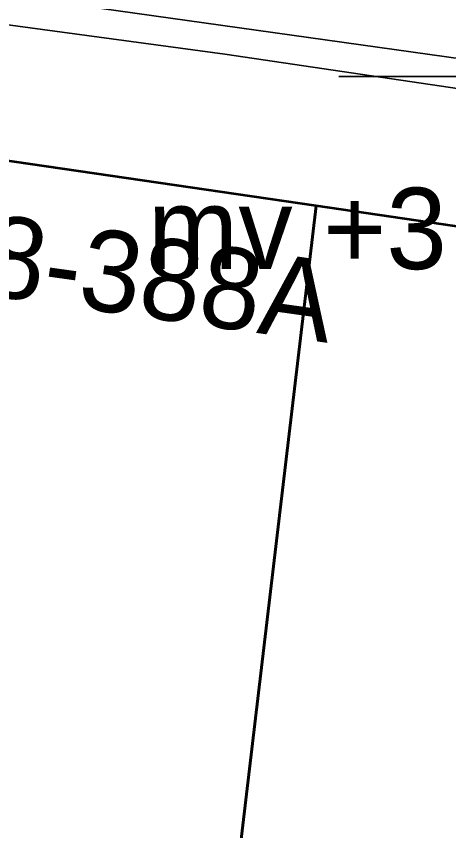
# Model space of a CAD drawing. Header units: metres. Extents: x 0 to 105485, y 0 to 425721.
# Drawn here: x 104967.43 to 104972.21, y 425229.98 to 425238.99 of the extents above; entities that cross this region are included whole.
import ezdxf
from ezdxf.enums import TextEntityAlignment as Align

# ---------------------------------------------------------------- set-up
doc = ezdxf.new("R2010")
doc.units = ezdxf.units.M
doc.header["$MEASUREMENT"] = 0
doc.linetypes.add('KG-PERCEEL-SO', pattern=[19, 5.5, -4, 5.5, -4])
for name, color, linetype, lineweight in [('B-XX-KG-GRENS_PERCEEL-G', 150, 'KG-PERCEEL-SO', 18), ('B-XX-MO-ONDERZOEK_SONDERING-G', 90, 'Continuous', 18), ('B-XX-MO-ONDERZOEK_SONDERING-T', 90, 'Continuous', 18), ('B-XX-OG-BEBOUWING-G', 7, 'Continuous', 35), ('B-XX-OG-BEBOUWING_HUISNUMMER-T', 7, 'Continuous', 18), ('B-XX-VH-OPENVERHARDING-G', 90, 'Continuous', 18)]:
    doc.layers.add(name, color=color, linetype=linetype, lineweight=lineweight)

msp = doc.modelspace()

# ---------------------------------------------------------------- linework, layer by layer
at = {"layer": 'B-XX-KG-GRENS_PERCEEL-G', "ltscale": 0.5, "flags": 128}
for points in [[(104966.188, 425237.563), (104970.744, 425236.896)], [(104969.107, 425222.44), (104969.561, 425226.898), (104970.744, 425236.896)], [(104970.744, 425236.896), (104979.348, 425235.635)]]:
    msp.add_lwpolyline(points, dxfattribs=at)
at = {"layer": 'B-XX-MO-ONDERZOEK_SONDERING-G', "color": 0, "true_color": 0x285cd6}
for points in [[(104972.272, 425238.328, 0.03), (104972.172, 425238.328, 0.01), (104972.097, 425238.328, -0.01), (104971.972, 425238.328, -0.03), (104971.822, 425238.328, -0.05), (104971.872, 425238.328, -0.07), (104971.797, 425238.328, -0.09), (104971.997, 425238.328, -0.11), (104971.922, 425238.328, -0.13), (104972.072, 425238.328, -0.15), (104972.147, 425238.328, -0.17), (104972.172, 425238.328, -0.19), (104972.047, 425238.328, -0.21), (104971.847, 425238.328, -0.23), (104971.822, 425238.328, -0.25), (104971.722, 425238.328, -0.27), (104971.672, 425238.328, -0.29), (104971.547, 425238.328, -0.31), (104971.447, 425238.328, -0.33), (104971.497, 425238.328, -0.35), (104971.572, 425238.328, -0.37), (104971.572, 425238.328, -0.39), (104971.747, 425238.328, -0.41), (104971.872, 425238.328, -0.43), (104971.922, 425238.328, -0.45), (104971.972, 425238.328, -0.47), (104971.922, 425238.328, -0.49), (104971.822, 425238.328, -0.51), (104971.772, 425238.328, -0.53), (104971.547, 425238.328, -0.55), (104971.397, 425238.328, -0.57), (104971.347, 425238.328, -0.59), (104971.322, 425238.328, -0.61), (104971.147, 425238.328, -0.63), (104971.247, 425238.328, -0.65), (104971.172, 425238.328, -0.67), (104971.097, 425238.328, -0.69), (104971.047, 425238.328, -0.71), (104970.997, 425238.328, -0.73), (104971.047, 425238.328, -0.75), (104971.047, 425238.328, -0.77), (104971.047, 425238.328, -0.79), (104971.097, 425238.328, -0.81), (104971.072, 425238.328, -0.83), (104971.072, 425238.328, -0.85), (104971.097, 425238.328, -0.87), (104971.172, 425238.328, -0.89), (104971.097, 425238.328, -0.91), (104971.322, 425238.328, -0.93), (104971.572, 425238.328, -0.95), (104971.747, 425238.328, -0.97), (104971.947, 425238.328, -0.99), (104971.947, 425238.328, -1.01), (104971.947, 425238.328, -1.03), (104972.097, 425238.328, -1.05), (104972.197, 425238.328, -1.07), (104972.197, 425238.328, -1.09), (104972.197, 425238.328, -1.11), (104972.247, 425238.328, -1.13)], [(104972.247, 425238.328, -2.51), (104972.072, 425238.328, -2.53), (104971.972, 425238.328, -2.55), (104971.772, 425238.328, -2.57), (104971.622, 425238.328, -2.59), (104971.622, 425238.328, -2.61), (104971.197, 425238.328, -2.63), (104971.372, 425238.328, -2.65), (104971.372, 425238.328, -2.67), (104971.347, 425238.328, -2.69), (104971.497, 425238.328, -2.71), (104971.672, 425238.328, -2.73), (104971.697, 425238.328, -2.75), (104971.797, 425238.328, -2.77), (104972.072, 425238.328, -2.79), (104972.147, 425238.328, -2.81), (104972.172, 425238.328, -2.83), (104972.197, 425238.328, -2.85), (104972.272, 425238.328, -2.87)], [(104972.272, 425238.328, 0.49), (104972.172, 425238.328, 0.47), (104972.222, 425238.328, 0.45), (104972.197, 425238.328, 0.43), (104972.097, 425238.328, 0.41), (104972.272, 425238.328, 0.39), (104972.197, 425238.328, 0.37), (104972.272, 425238.328, 0.35), (104972.197, 425238.328, 0.33), (104972.147, 425238.328, 0.31), (104972.072, 425238.328, 0.29), (104971.872, 425238.328, 0.27), (104971.597, 425238.328, 0.25), (104971.272, 425238.328, 0.23), (104971.222, 425238.328, 0.21), (104971.522, 425238.328, 0.19), (104971.922, 425238.328, 0.17), (104972.097, 425238.328, 0.15), (104972.122, 425238.328, 0.13), (104972.172, 425238.328, 0.11), (104972.372, 425238.328, 0.09)], [(104972.322, 425238.328, -1.29), (104972.172, 425238.328, -1.31), (104972.197, 425238.328, -1.33), (104972.147, 425238.328, -1.35), (104972.022, 425238.328, -1.37), (104971.997, 425238.328, -1.39), (104971.772, 425238.328, -1.41), (104971.647, 425238.328, -1.43), (104971.697, 425238.328, -1.45), (104971.722, 425238.328, -1.47), (104971.522, 425238.328, -1.49), (104971.522, 425238.328, -1.51), (104971.572, 425238.328, -1.53), (104971.722, 425238.328, -1.55), (104971.822, 425238.328, -1.57), (104971.847, 425238.328, -1.59), (104971.922, 425238.328, -1.61), (104971.747, 425238.328, -1.63), (104971.947, 425238.328, -1.65), (104971.897, 425238.328, -1.67), (104971.797, 425238.328, -1.69), (104971.722, 425238.328, -1.71), (104971.647, 425238.328, -1.73), (104971.497, 425238.328, -1.75), (104971.447, 425238.328, -1.77), (104971.472, 425238.328, -1.79), (104971.472, 425238.328, -1.81), (104971.522, 425238.328, -1.83), (104971.447, 425238.328, -1.85), (104971.697, 425238.328, -1.87), (104971.622, 425238.328, -1.89), (104971.647, 425238.328, -1.91), (104971.697, 425238.328, -1.93), (104971.747, 425238.328, -1.95), (104971.772, 425238.328, -1.97), (104971.797, 425238.328, -1.99), (104971.747, 425238.328, -2.01), (104971.747, 425238.328, -2.03), (104971.847, 425238.328, -2.05), (104971.822, 425238.328, -2.07), (104971.747, 425238.328, -2.09), (104971.697, 425238.328, -2.11), (104971.747, 425238.328, -2.13), (104971.872, 425238.328, -2.15), (104971.972, 425238.328, -2.17), (104971.922, 425238.328, -2.19), (104972.022, 425238.328, -2.21), (104972.072, 425238.328, -2.23), (104972.072, 425238.328, -2.25), (104972.097, 425238.328, -2.27), (104972.097, 425238.328, -2.29), (104972.047, 425238.328, -2.31), (104972.147, 425238.328, -2.33), (104972.122, 425238.328, -2.35), (104972.197, 425238.328, -2.37), (104972.197, 425238.328, -2.39), (104972.272, 425238.328, -2.41)], [(104972.297, 425238.328, -3.249), (104971.922, 425238.328, -3.269), (104971.797, 425238.328, -3.289), (104971.772, 425238.328, -3.309), (104971.872, 425238.328, -3.329), (104971.872, 425238.328, -3.349), (104971.747, 425238.328, -3.369), (104971.772, 425238.328, -3.389), (104971.997, 425238.328, -3.409), (104972.322, 425238.328, -3.429)], [(104972.222, 425238.328, -3.769), (104972.172, 425238.328, -3.789), (104972.122, 425238.328, -3.809), (104972.047, 425238.328, -3.829), (104971.997, 425238.328, -3.849), (104972.022, 425238.328, -3.869), (104971.972, 425238.328, -3.889), (104971.997, 425238.328, -3.909), (104972.097, 425238.328, -3.929), (104972.097, 425238.328, -3.949), (104972.147, 425238.328, -3.969), (104972.222, 425238.328, -3.989)], [(104972.222, 425238.328, -3.549), (104972.172, 425238.328, -3.569), (104972.072, 425238.328, -3.589), (104972.172, 425238.328, -3.609), (104972.322, 425238.328, -3.629)], [(104972.547, 425238.328, 0.59), (104972.172, 425238.328, 0.57), (104972.297, 425238.328, 0.55)], [(104972.247, 425238.328, -2.43), (104972.197, 425238.328, -2.45), (104972.172, 425238.328, -2.47), (104972.272, 425238.328, -2.49)], [(104972.347, 425238.328, -3.469), (104972.172, 425238.328, -3.489), (104972.197, 425238.328, -3.509), (104972.222, 425238.328, -3.529)], [(104972.397, 425238.328, -3.169), (104972.197, 425238.328, -3.189), (104972.222, 425238.328, -3.209)]]:
    msp.add_polyline3d(points, dxfattribs=at)
at = {"layer": 'B-XX-OG-BEBOUWING-G', "ltscale": 0.5}
for points in [[(104966.188, 425237.563), (104963.719, 425217.758), (104963.57, 425217.789), (104961.754, 425203.545), (104967.463, 425202.801), (104973.501, 425201.997), (104973.529, 425201.993), (104973.57, 425202.3), (104974.502, 425202.176), (104974.677, 425203.48), (104974.902, 425205.159), (104967.879, 425206.095), (104968.21, 425208.718), (104967.971, 425208.691), (104968.154, 425211.514), (104968.433, 425215.833), (104969.561, 425226.898), (104970.744, 425236.896)], [(104979.348, 425235.635), (104970.744, 425236.896), (104969.561, 425226.898), (104968.433, 425215.833), (104968.154, 425211.514), (104972.697, 425211.187), (104973.005, 425215.461), (104977.238, 425214.997), (104978.306, 425226.033)]]:
    msp.add_lwpolyline(points, close=True, dxfattribs=at)
at = {"layer": 'B-XX-VH-OPENVERHARDING-G', "ltscale": 0.5}
for points in [[(105081.659, 425226.263), (105070.985, 425227.585), (105050.996, 425230.253), (105029.613, 425233.334), (105023.998, 425234.194), (104992.186, 425239.216), (104987.61, 425239.901), (104965.424, 425243.051), (104964.154, 425239.675), (104987.487, 425236.404), (104992.239, 425235.7), (105023.447, 425230.739), (105029.047, 425229.942), (105035.406, 425228.938), (105050.319, 425226.852), (105063.056, 425225.123), (105077.644, 425223.225)], [(105077.644, 425223.225), (105063.056, 425225.123), (105050.319, 425226.852), (105035.406, 425228.938), (105029.047, 425229.942), (105023.447, 425230.739), (104992.239, 425235.7), (104987.487, 425236.404), (104964.154, 425239.675), (104964.031, 425239.349), (104969.735, 425238.575), (104996.154, 425234.675), (105023.355, 425230.363), (105042.716, 425227.546), (105050.242, 425226.487), (105063.018, 425224.79), (105070.53, 425223.751), (105077.397, 425222.874)], [(105023.355, 425230.363), (104996.154, 425234.675), (104969.735, 425238.575), (104964.031, 425239.349), (104963.482, 425237.889), (104966.188, 425237.563), (104970.744, 425236.896), (104979.348, 425235.635), (104982.6, 425235.159), (104983.433, 425235.03), (104994.311, 425233.341), (104999.456, 425232.542), (104999.428, 425232.78), (105000, 425232.67), (105000, 425232.398), (105006.319, 425231.417), (105014.5, 425230.147)]]:
    msp.add_lwpolyline(points, dxfattribs=at)

# ---------------------------------------------------------------- texts
at = {"layer": 'B-XX-MO-ONDERZOEK_SONDERING-T', "color": 10, "lineweight": 18}
msp.add_text('mv +3,26 · 20,1 m', height=0.9, dxfattribs=at).set_placement((104973.747, 425236.648), align=Align.MIDDLE_CENTER)
at = {"layer": 'B-XX-OG-BEBOUWING_HUISNUMMER-T'}
msp.add_text('388-388A', height=0.9, rotation=352, dxfattribs=at).set_placement((104968.35, 425236.19), align=Align.MIDDLE_CENTER)

doc.saveas('drawing.dxf')
